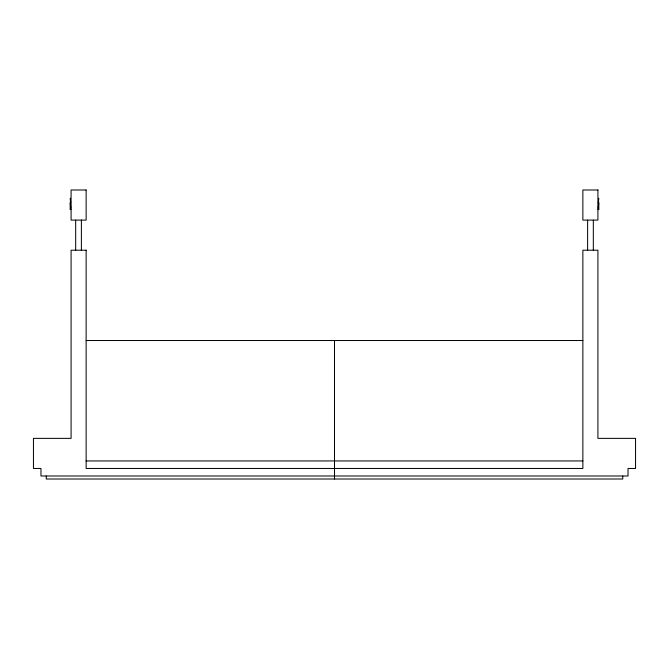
<?xml version="1.0" encoding="UTF-8"?>
<svg xmlns="http://www.w3.org/2000/svg" width="669" height="669" viewBox="0 0 669 669"><rect width="100%" height="100%" fill="white"/><g stroke="black" fill="none" stroke-linecap="round" stroke-linejoin="round"><path stroke-width="1" d="M70.329 203.301L70.655 208.092L70.329 198.216L70.655 202.916M598.671 203.301L598.345 208.092L598.671 198.216L598.345 202.916M70.186 209.171L71.081 209.171M597.919 209.171L598.814 209.171M86.134 340.521L582.866 340.521M86.134 460.941L582.866 460.941M622.755 475.994L622.755 479.004L46.245 479.004L46.245 475.994M598.814 202.515L598.814 209.33M593.319 220.101L593.319 250.206M587.616 220.101L587.616 250.206M334.5 340.521L334.5 479.004M81.384 220.101L81.384 250.206M75.681 220.101L75.681 250.206M70.186 202.515L70.186 209.33M86.134 189.996L71.081 189.996L71.081 220.101L86.134 220.101L86.134 189.996M597.919 189.996L582.866 189.996L582.866 220.101L597.919 220.101L597.919 189.996M86.134 250.206L71.081 250.206L71.081 438.362L33.45 438.362L33.45 468.467L40.976 468.467L40.976 475.994L628.024 475.994L628.024 468.467L635.55 468.467L635.55 438.362L597.919 438.362L597.919 250.206L582.866 250.206L582.866 468.467L86.134 468.467L86.134 250.206"/></g></svg>
